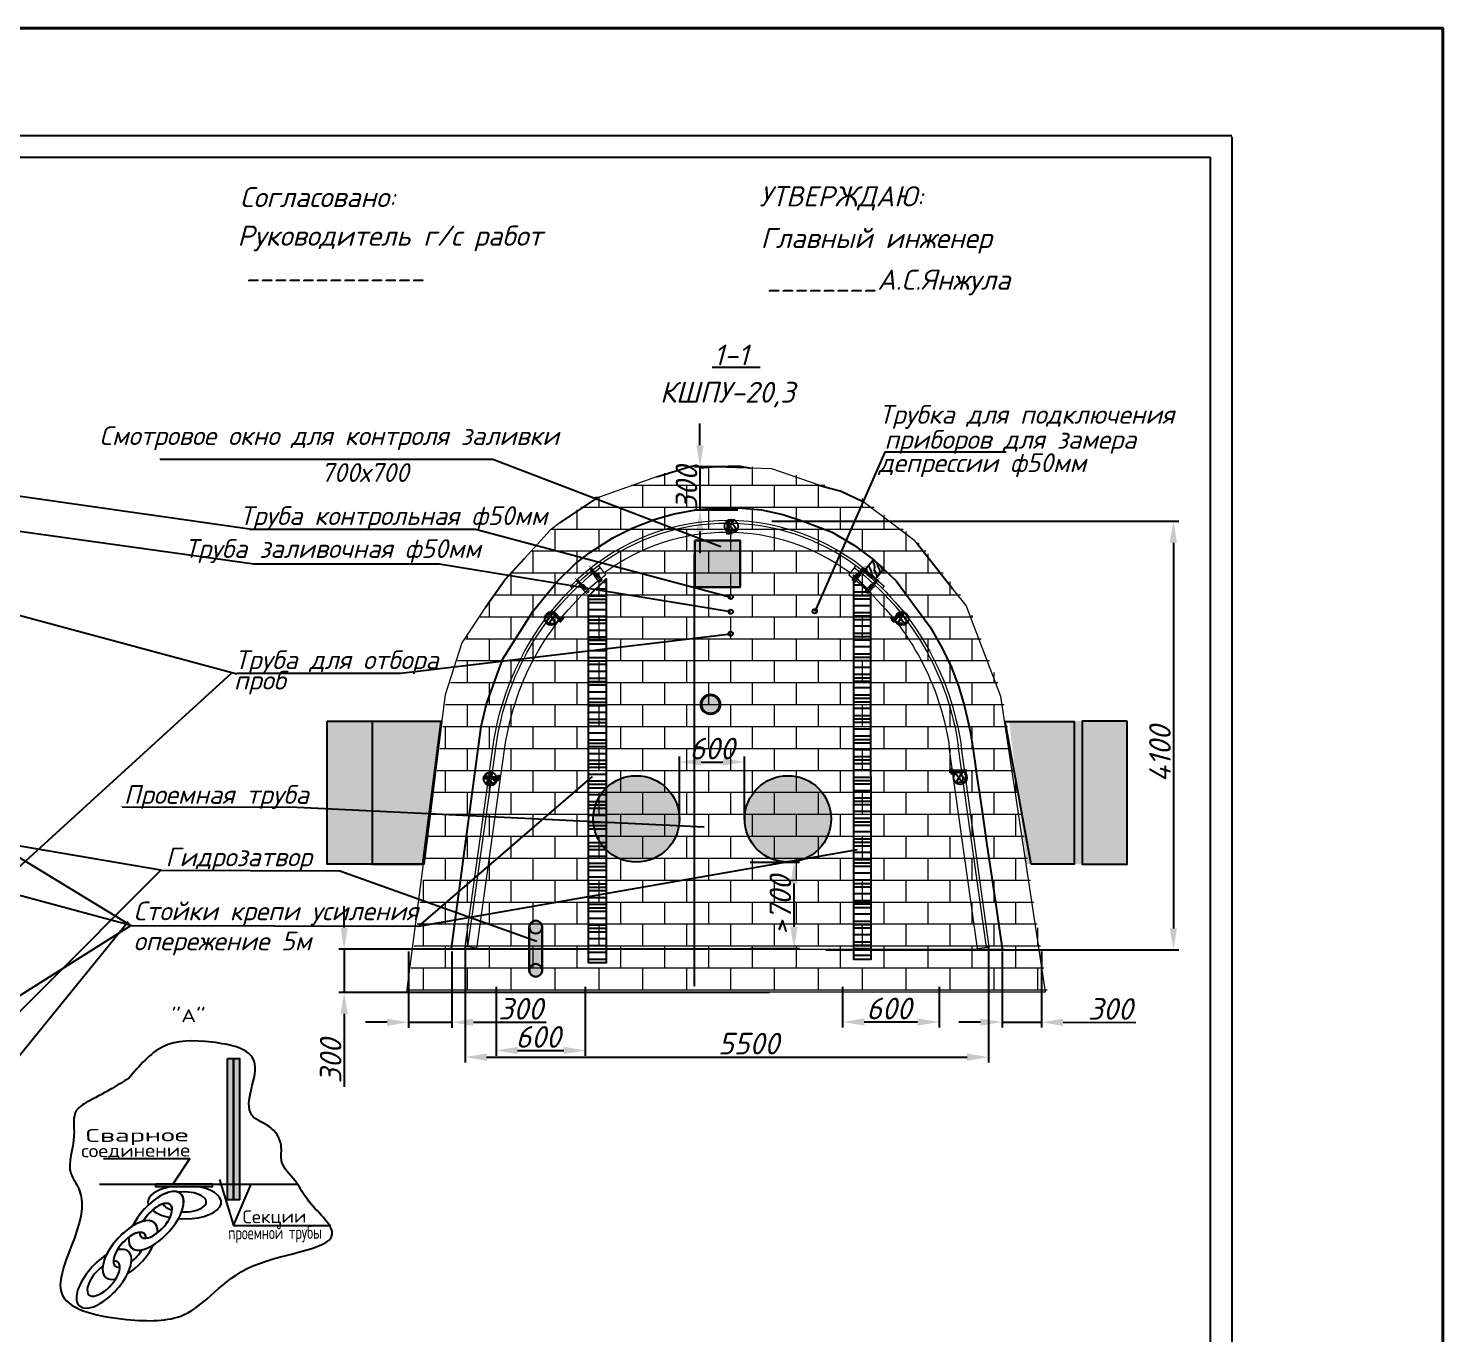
# Model space of a CAD drawing. Header units: millimetres. Extents: x 2479 to 6465, y 644 to 4399.
# Drawn here: x 3512.8 to 3840.3, y 824.3 to 1126.5 of the extents above; entities that cross this region are included whole.
import ezdxf
from ezdxf.enums import TextEntityAlignment as Align

# ---------------------------------------------------------------- set-up
doc = ezdxf.new("R2010")
doc.units = ezdxf.units.MM
doc.header["$PDMODE"] = 1
doc.linetypes.add('DASHDOT', pattern=[25.4, 12.7, -6.35, 0, -6.35])
doc.layers.add('Layer1', color=5, linetype='Continuous')
doc.layers.add('надписи', color=7, linetype='Continuous')
doc.layers.add('Основной', color=7, linetype='Continuous', lineweight=9)
doc.styles.add('3', font='complex')
doc.styles.add('3m', font='italict.shx', dxfattribs={"height": 3})
doc.styles.get("Standard").update_dxf_attribs({"font": 'isocpeui.ttf'})
doc.dimstyles.new('ISO-25$0', dxfattribs={"dimtxt": 2.5, "dimasz": 2.5, "dimexe": 1.25, "dimexo": 2, "dimgap": 3, "dimtad": 1, "dimjust": 2, "dimtih": 1, "dimtoh": 1, "dimdec": 3, "dimlfac": 0.1, "dimtxsty": '3m', "dimblk": 'NONE', "dimcen": 2.5, "dimdle": 2, "dimse1": 1, "dimse2": 1, "dimclrd": 256, "dimclrt": 5, "dimadec": 0, "dimazin": 0, "dimtm": 1e-09, "dimtfac": 1, "dimtdec": 3, "dimtmove": 0, "dimatfit": 3, "dimfxl": 0, "dimlwd": 0, "dimlwe": 0, "dimarcsym": 0})

# ---------------------------------------------------------------- blocks, each defined once
blk = doc.blocks.new('*D319')
at = {"color": 0, "linetype": 'Continuous', "lineweight": -2}
for p, q in [((3585.93, 918.33), (3585.93, 923.33)), ((3684.39, 913.33), (3584.68, 913.33)), ((3585.93, 913.33), (3585.93, 903.33)), ((3684.39, 903.33), (3584.68, 903.33)), ((3585.93, 898.33), (3585.93, 881.46))]:
    blk.add_line(p, q, dxfattribs=at)
at = {"color": 0, "linetype": 'Continuous', "lineweight": 40}
for points in [[(3585.1, 918.33), (3586.77, 918.33), (3585.93, 913.33)], [(3585.1, 898.33), (3586.77, 898.33), (3585.93, 903.33)]]:
    blk.add_solid(points, dxfattribs=at)
at = {"layer": 'Defpoints', "color": 0, "linetype": 'Continuous', "lineweight": 40}
for p in [(3685.01, 913.33), (3585.93, 903.33), (3685.01, 903.33)]:
    blk.add_point(p, dxfattribs=at)
at = {"color": 0, "linetype": 'Continuous', "lineweight": 18, "insert": (3582.81, 887.4), "char_height": 5, "attachment_point": 5, "rotation": 90}
blk.add_mtext('300', dxfattribs=at)
blk = doc.blocks.new('4566')
at = {"color": 7, "linetype": 'Continuous', "lineweight": 15}
for points in [[(2204.3, 8639.8), (2204.3, 8656.2, 0.418788)], [(2208.3, 8639.8), (2208.3, 8656.2, -0.418788)], [(2202, 8618.5), (2202, 8638, 0.307362)], [(2210.6, 8618.5), (2210.6, 8638, -0.3072)]]:
    blk.add_lwpolyline(points, format="xyb", dxfattribs=at)
at = {"color": 7, "linetype": 'DASHDOT', "lineweight": 15}
blk.add_lwpolyline([(2206.3, 8616), (2206.3, 8662.4, -0.399969)], format="xyb", dxfattribs=at)
at = {"color": 7, "linetype": 'Continuous', "lineweight": 15}
for points in [[(2202.8, 8640.5), (2202, 8638)], [(2206.3, 8618.5), (2202, 8618.5)], [(2202.8, 8636.1), (2202.8, 8632.3)], [(2203.8, 8636.5), (2205, 8636.7)], [(2203.8, 8631.9), (2206.2, 8631.9)], [(2204.4, 8631.9), (2204.4, 8629.3)], [(2204.4, 8629.3), (2206.2, 8629.3)], [(2204.4, 8629.3), (2205, 8628.7)], [(2204.8, 8636.1), (2204.8, 8632.3)], [(2205, 8631.9), (2205, 8628.7)], [(2205, 8628.7), (2206.2, 8628.7)], [(2206.3, 8629.3), (2206.3, 8629.3)], [(2206.3, 8628.7), (2206.3, 8628.7)], [(2206.3, 8618.5), (2210.6, 8618.5)], [(2208.8, 8631.9), (2206.4, 8631.9)], [(2208.1, 8629.3), (2206.4, 8629.3)], [(2207.6, 8628.7), (2206.4, 8628.7)], [(2208.8, 8636.5), (2207.6, 8636.7)], [(2207.6, 8631.9), (2207.6, 8628.7)], [(2208.1, 8629.3), (2207.6, 8628.7)], [(2207.8, 8636.1), (2207.8, 8632.3)], [(2208.1, 8631.9), (2208.1, 8629.3)], [(2209.7, 8640.5), (2210.6, 8638)], [(2209.7, 8636.1), (2209.7, 8632.3)]]:
    blk.add_lwpolyline(points, dxfattribs=at)
for centre, radius, start, end in [((2206.7, 8655), 2.62, 98.149, 153.8203), ((2205.9, 8655), 2.62, 26.1797, 81.851), ((2205.7, 8641.8), 5.29, 224.9447, 275.812), ((2205.7, 8643.9), 4.42, 230.4708, 278.6126), ((2203.8, 8635.1), 1.43, 48.5483, 132.3114), ((2203.8, 8633.3), 1.43, 227.6886, 311.4517), ((2206, 8634), 2.44, 84.4776, 121.676), ((2206, 8634.3), 2.44, 238.324, 275.5224), ((2206.9, 8643.9), 4.42, 261.3874, 309.5292), ((2206.8, 8641.8), 5.29, 264.188, 315.0553), ((2206.5, 8634), 2.44, 58.324, 95.5224), ((2206.5, 8634.3), 2.44, 264.4776, 301.676), ((2208.7, 8635.1), 1.43, 47.6886, 131.4517), ((2208.7, 8633.3), 1.43, 228.5483, 312.3114)]:
    blk.add_arc(centre, radius, start, end, dxfattribs=at)
blk = doc.blocks.new('rasklin')
at = {"color": 22, "linetype": 'Continuous'}
for p, q in [((-1.56, 0.8), (-0.89, 1.2)), ((-0.89, 1.2), (-0.18, 1.44)), ((-0.18, 1.44), (0.36, 2.21)), ((0.36, 2.21), (0.9, 2.6)), ((0.9, 2.6), (1.57, 2.69))]:
    blk.add_line(p, q, dxfattribs=at)
at = {"color": 7, "linetype": 'Continuous'}
blk.add_lwpolyline([(-1.58, 0), (-1.58, 3.19), (1.58, 3.19), (1.58, 0)], close=True, dxfattribs=at)
at = {"color": 22, "linetype": 'Continuous'}
for points in [[(-1.57, 2.74), (-1.44, 2.82), (-1.34, 3.06), (-0.91, 3), (-0.65, 3.19)], [(-1.57, 1.88), (-1.03, 2.33), (-0.22, 2.69), (0.48, 3.18)], [(-1.57, 0), (-1.09, 0.24), (-0.17, 0.33), (0.22, 0.84), (0.86, 1.17), (1.39, 1.36), (1.57, 1.63)], [(0.77, 0), (0.97, 0.16), (1.2, 0.27), (1.32, 0.47), (1.57, 0.58)]]:
    blk.add_lwpolyline(points, dxfattribs=at)
blk = doc.blocks.new('*D322')
at = {"color": 0, "linetype": 'Continuous', "lineweight": -2}
for p, q in [((3684.99, 1012.41), (3779.18, 1012.41)), ((3777.93, 1007.41), (3777.93, 918.15)), ((3697.42, 913.15), (3779.18, 913.15))]:
    blk.add_line(p, q, dxfattribs=at)
at = {"color": 0, "linetype": 'Continuous', "lineweight": 40}
for points in [[(3777.1, 1007.41), (3778.76, 1007.41), (3777.93, 1012.41)], [(3777.1, 918.15), (3778.76, 918.15), (3777.93, 913.15)]]:
    blk.add_solid(points, dxfattribs=at)
at = {"layer": 'Defpoints', "color": 0, "linetype": 'Continuous', "lineweight": 40}
for p in [(3684.37, 1012.41), (3696.79, 913.15), (3777.93, 913.15)]:
    blk.add_point(p, dxfattribs=at)
at = {"color": 0, "linetype": 'Continuous', "lineweight": 18, "insert": (3774.81, 958.52), "char_height": 5, "attachment_point": 5, "rotation": 90}
blk.add_mtext('4100', dxfattribs=at)
blk = doc.blocks.new('*D323')
at = {"color": 0, "linetype": 'Continuous', "lineweight": -2}
for p, q in [((3738.3, 912.81), (3738.25, 895.19)), ((3747.42, 912.78), (3747.37, 895.17)), ((3733.25, 896.45), (3728.25, 896.47)), ((3738.25, 896.44), (3747.37, 896.42)), ((3752.37, 896.4), (3769.25, 896.35))]:
    blk.add_line(p, q, dxfattribs=at)
at = {"color": 0, "linetype": 'Continuous', "lineweight": 40}
for points in [[(3733.25, 897.29), (3733.25, 895.62), (3738.25, 896.44)], [(3752.38, 897.23), (3752.37, 895.57), (3747.37, 896.42)]]:
    blk.add_solid(points, dxfattribs=at)
at = {"layer": 'Defpoints', "color": 0, "linetype": 'Continuous', "lineweight": 40}
for p in [(3738.3, 913.44), (3747.42, 913.41), (3747.37, 896.42)]:
    blk.add_point(p, dxfattribs=at)
at = {"color": 0, "linetype": 'Continuous', "lineweight": 18, "insert": (3763.32, 899.5), "char_height": 5, "attachment_point": 5, "rotation": 359.839}
blk.add_mtext('300', dxfattribs=at)
blk = doc.blocks.new('*D324')
at = {"color": 0, "linetype": 'Continuous', "lineweight": -2}
for p, q in [((3600.86, 912.81), (3600.86, 895.16)), ((3610.86, 912.81), (3610.86, 895.16)), ((3595.86, 896.41), (3590.86, 896.41)), ((3600.86, 896.41), (3610.86, 896.41)), ((3615.86, 896.41), (3632.73, 896.41))]:
    blk.add_line(p, q, dxfattribs=at)
at = {"color": 0, "linetype": 'Continuous', "lineweight": 40}
for points in [[(3595.86, 897.25), (3595.86, 895.58), (3600.86, 896.41)], [(3615.86, 897.25), (3615.86, 895.58), (3610.86, 896.41)]]:
    blk.add_solid(points, dxfattribs=at)
at = {"layer": 'Defpoints', "color": 0, "linetype": 'Continuous', "lineweight": 40}
for p in [(3600.86, 913.44), (3610.86, 913.44), (3610.86, 896.41)]:
    blk.add_point(p, dxfattribs=at)
at = {"color": 0, "linetype": 'Continuous', "lineweight": 18, "insert": (3626.79, 899.54), "char_height": 5, "attachment_point": 5}
blk.add_mtext('300', dxfattribs=at)
blk = doc.blocks.new('*D325')
at = {"color": 0, "linetype": 'Continuous', "lineweight": -2}
for p, q in [((3668.32, 1030), (3668.32, 1035)), ((3677.05, 1025), (3667.07, 1025)), ((3668.32, 1025), (3668.32, 1015)), ((3677.05, 1015), (3667.07, 1015)), ((3668.32, 1010), (3668.32, 1005))]:
    blk.add_line(p, q, dxfattribs=at)
at = {"color": 0, "linetype": 'Continuous', "lineweight": 40}
for points in [[(3667.48, 1030), (3669.15, 1030), (3668.32, 1025)], [(3667.48, 1010), (3669.15, 1010), (3668.32, 1015)]]:
    blk.add_solid(points, dxfattribs=at)
at = {"layer": 'Defpoints', "color": 0, "linetype": 'Continuous', "lineweight": 40}
for p in [(3677.68, 1025), (3668.32, 1015), (3677.68, 1015)]:
    blk.add_point(p, dxfattribs=at)
at = {"color": 0, "linetype": 'Continuous', "lineweight": 18, "insert": (3665.19, 1020), "char_height": 5, "attachment_point": 5, "rotation": 90}
blk.add_mtext('300', dxfattribs=at)
blk = doc.blocks.new('*D331')
at = {"color": 0, "linetype": 'Continuous', "lineweight": -2}
for p, q in [((3679.95, 933.51), (3691.34, 933.51)), ((3690.09, 918.51), (3690.09, 928.51)), ((3679.95, 913.51), (3691.34, 913.51))]:
    blk.add_line(p, q, dxfattribs=at)
at = {"color": 0, "linetype": 'Continuous', "lineweight": 40}
for points in [[(3689.26, 928.51), (3690.92, 928.51), (3690.09, 933.51)], [(3689.26, 918.51), (3690.92, 918.51), (3690.09, 913.51)]]:
    blk.add_solid(points, dxfattribs=at)
at = {"layer": 'Defpoints', "color": 0, "linetype": 'Continuous', "lineweight": 40}
for p in [(3679.32, 933.51), (3690.09, 933.51), (3679.32, 913.51)]:
    blk.add_point(p, dxfattribs=at)
at = {"color": 0, "linetype": 'Continuous', "lineweight": 18, "insert": (3686.93, 923.51), "char_height": 5, "attachment_point": 5, "rotation": 90}
blk.add_mtext('>700', dxfattribs=at)
blk = doc.blocks.new('*D335')
at = {"color": 0, "linetype": 'Continuous', "lineweight": -2}
for p, q in [((3613.92, 914.11), (3613.92, 887.09)), ((3735.14, 913.97), (3735.14, 887.09)), ((3618.92, 888.34), (3730.14, 888.34))]:
    blk.add_line(p, q, dxfattribs=at)
at = {"color": 0, "linetype": 'Continuous', "lineweight": 40}
for points in [[(3618.92, 889.18), (3618.92, 887.51), (3613.92, 888.34)], [(3730.14, 889.18), (3730.14, 887.51), (3735.14, 888.34)]]:
    blk.add_solid(points, dxfattribs=at)
at = {"layer": 'Defpoints', "color": 0, "linetype": 'Continuous', "lineweight": 40}
for p in [(3613.92, 914.74), (3735.14, 914.6), (3735.14, 888.34)]:
    blk.add_point(p, dxfattribs=at)
at = {"color": 0, "linetype": 'Continuous', "lineweight": 18, "insert": (3679.57, 891.47), "char_height": 5, "attachment_point": 5}
blk.add_mtext('5500', dxfattribs=at)
blk = doc.blocks.new('*D338')
at = {"color": 0, "linetype": 'Continuous', "lineweight": -2}
for p, q in [((3663.58, 943.38), (3663.58, 957.91)), ((3668.58, 956.66), (3673.61, 956.66)), ((3678.61, 943.38), (3678.61, 957.91))]:
    blk.add_line(p, q, dxfattribs=at)
at = {"color": 0, "linetype": 'Continuous', "lineweight": 40}
for points in [[(3668.58, 957.49), (3668.58, 955.83), (3663.58, 956.66)], [(3673.61, 957.49), (3673.61, 955.83), (3678.61, 956.66)]]:
    blk.add_solid(points, dxfattribs=at)
at = {"layer": 'Defpoints', "color": 0, "linetype": 'Continuous', "lineweight": 40}
for p in [(3678.61, 956.66), (3663.58, 942.76), (3678.61, 942.76)]:
    blk.add_point(p, dxfattribs=at)
at = {"color": 0, "linetype": 'Continuous', "lineweight": 18, "insert": (3671.1, 959.78), "char_height": 5, "attachment_point": 5}
blk.add_mtext('600', dxfattribs=at)
blk = doc.blocks.new('A$C27CA7641')
at = {"color": 7, "linetype": 'Continuous'}
for centre, major_axis, start_param, end_param in [((-12.07, 13.62), (8.48, 0), 7.294956, 11.5546), ((-3.08, 13.62), (8.48, 0), 5.720001, 9.98771), ((-3.08, 13.62), (8.48, 0), 12.003187, 14.696192), ((5.98, 13.62), (8.48, 0), 2.545521, 8.417475), ((5.98, 13.62), (8.48, 0), 5.715454, 8.417475), ((-12.1, 13.7), (5.04, 0), 7.440403, 11.372886), ((-12.1, 13.7), (5.04, 0), 5.089701, 6.753047), ((-3.11, 13.7), (5.04, 0), 5.82757, 9.89464), ((-12.07, 13.62), (8.48, 0), 5.271414, 6.885713), ((-3.11, 13.7), (5.04, 0), 12.110756, 14.539106), ((5.98, 13.62), (8.48, 0), 8.828706, 10.358136), ((5.94, 13.7), (5.04, 0), 2.685978, 8.266611), ((5.94, 13.7), (5.04, 0), 8.969163, 11.365873), ((5.94, 13.7), (5.04, 0), 5.804403, 8.266611), ((-3.08, 13.62), (8.48, 0), 10.436549, 11.559068), ((-3.11, 13.7), (5.04, 0), 10.630185, 11.383827)]:
    blk.add_ellipse(centre, major_axis=major_axis, ratio=0.456123, start_param=start_param, end_param=end_param, dxfattribs=at)
blk = doc.blocks.new('*D341')
at = {"color": 0, "linetype": 'Continuous', "lineweight": -2}
for p, q in [((3701.34, 904.59), (3701.34, 895.23)), ((3723.66, 904.59), (3723.66, 895.23)), ((3706.34, 896.48), (3718.66, 896.48))]:
    blk.add_line(p, q, dxfattribs=at)
at = {"color": 0, "linetype": 'Continuous', "lineweight": 40}
for points in [[(3706.34, 897.31), (3706.34, 895.64), (3701.34, 896.48)], [(3718.66, 897.31), (3718.66, 895.64), (3723.66, 896.48)]]:
    blk.add_solid(points, dxfattribs=at)
at = {"layer": 'Defpoints', "color": 0, "linetype": 'Continuous', "lineweight": 40}
for p in [(3701.34, 905.21), (3723.66, 905.21), (3723.66, 896.48)]:
    blk.add_point(p, dxfattribs=at)
at = {"color": 0, "linetype": 'Continuous', "lineweight": 18, "insert": (3712.06, 899.6), "char_height": 5, "attachment_point": 5}
blk.add_mtext('600', dxfattribs=at)
blk = doc.blocks.new('*D342')
at = {"color": 0, "linetype": 'Continuous', "lineweight": -2}
for p, q in [((3621.1, 904.59), (3621.1, 888.64)), ((3641.76, 904.59), (3641.76, 888.64)), ((3626.1, 889.89), (3636.76, 889.89))]:
    blk.add_line(p, q, dxfattribs=at)
at = {"color": 0, "linetype": 'Continuous', "lineweight": 40}
for points in [[(3626.1, 890.73), (3626.1, 889.06), (3621.1, 889.89)], [(3636.76, 890.73), (3636.76, 889.06), (3641.76, 889.89)]]:
    blk.add_solid(points, dxfattribs=at)
at = {"layer": 'Defpoints', "color": 0, "linetype": 'Continuous', "lineweight": 40}
for p in [(3621.1, 905.21), (3641.76, 905.21), (3641.76, 889.89)]:
    blk.add_point(p, dxfattribs=at)
at = {"color": 0, "linetype": 'Continuous', "lineweight": 18, "insert": (3630.86, 893.02), "char_height": 5, "attachment_point": 5}
blk.add_mtext('600', dxfattribs=at)

msp = doc.modelspace()

# ---------------------------------------------------------------- hatches: boundary and pattern name
at = {"lineweight": 18}
h = msp.add_hatch(dxfattribs=at)
h.set_pattern_fill('AR-B816', color=256, scale=0.025, style=0)
h.set_pattern_definition([(0, (713.787, -787.716), (0, 5.08), []), (90, (713.787, -787.716), (-5.08, 5.08), [5.08, -5.08])])
h.paths.add_polyline_path([(3600.79927, 903.79417), (3748.7355, 903.79417), (3738.41358, 972.13848), (3730.36545, 993.16897), (3718.53564, 1008.19819), (3705.70894, 1017.83367), (3685.42097, 1024.87177), (3668.90556, 1025.2907), (3663.30339, 1024.6466), (3642.92661, 1017.37988), (3634.04769, 1010.65054), (3622.42538, 997.76985), (3613.62047, 984.53302), (3609.76741, 972.53172)])
for color, points in [(7, [(3667.14252, 1007.95813), (3677.58371, 1007.95813), (3677.58371, 997.11806), (3667.14252, 997.11806)]), (254, [(3558.93036, 888.03158), (3560.30389, 888.03158), (3560.30561, 855.33616), (3558.93036, 855.33616)]), (254, [(3560.32831, 888.03158), (3561.66355, 888.03158), (3561.70808, 855.33616), (3560.32831, 855.33616)])]:
    msp.add_hatch(color=color).paths.add_polyline_path(points)
h = msp.add_hatch()
h.set_pattern_fill('CLAY', color=12, style=0)
h.set_pattern_definition([(0, (-246.642, -297.0733), (0, 4.7625), []), (0, (-246.642, -296.2795), (0, 4.7625), []), (0, (-246.642, -295.486), (0, 4.7625), []), (0, (-246.642, -293.8983), (0, 4.7625), [4.7625, -3.175])])
h.paths.add_polyline_path([(3646.55977, 999.06119), (3642.54003, 995.04538), (3642.49946, 910.15744), (3646.55975, 910.15744)])
h = msp.add_hatch()
h.set_pattern_fill('CLAY', color=12, style=0)
h.set_pattern_definition([(180, (7597.0787, -296.1944), (0, 4.7625), []), (180, (7597.0787, -295.4006), (0, 4.7625), []), (180, (7597.0787, -294.607), (0, 4.7625), []), (180, (7597.0787, -293.0194), (0, 4.7625), [4.7625, -3.175])])
h.paths.add_polyline_path([(3703.87687, 911.03633), (3707.93716, 911.03633), (3707.89659, 995.92426), (3703.87685, 999.94007)])
at = {"lineweight": 40}
h = msp.add_hatch(color=253, dxfattribs=at)
edge = h.paths.add_edge_path()
edge.add_arc((3670.75381, 970.00916), 2.19506, 0, 360)
h = msp.add_hatch(color=5)
edge = h.paths.add_edge_path()
edge.add_arc((3653.57842, 943.49369), 10, 0, 360)
h = msp.add_hatch(color=5)
edge = h.paths.add_edge_path()
edge.add_arc((3688.66519, 943.49369), 10, 0, 360)
at = {"layer": 'Layer1'}
h = msp.add_hatch(color=7, dxfattribs=at)
h.paths.add_polyline_path([(3631.7833, 918.43634, -1), (3628.7833, 918.43634), (3628.7833, 913.3323), (3631.7833, 913.3323)])
h.paths.add_polyline_path([(3631.7833, 918.43634, 1), (3628.7833, 918.43634, 1)])
h.paths.add_polyline_path([(3631.7833, 913.3323), (3628.7833, 913.3323), (3628.7833, 908.4363, -1), (3631.7833, 908.4363)])
h.paths.add_polyline_path([(3628.7833, 908.4363, 1), (3631.7833, 908.4363, 1)])
at = {"layer": 'надписи'}
for points in [[(3581.99575, 966.1307), (3608.48958, 966.1307), (3604.39804, 933.0255), (3581.99575, 933.0255)], [(3766.37075, 966.1307), (3739.87692, 966.1307), (3743.96846, 933.0255), (3766.37075, 933.0255)], [(3767.22014, 966.1307), (3756.77929, 966.1307), (3756.77929, 933.0255), (3767.22014, 933.0255)]]:
    msp.add_hatch(color=256, dxfattribs=at).paths.add_polyline_path(points)

# ---------------------------------------------------------------- linework, layer by layer
at = {"color": 7}
for p, q in [((3211.64843, 1101.67866), (3791.44567, 1101.67866)), ((3791.44567, 1101.42406), (3791.44567, 713.48725)), ((3231.64843, 1096.67866), (3786.44567, 1096.67866)), ((3786.44567, 1096.65833), (3786.44567, 719.17749))]:
    msp.add_line(p, q, dxfattribs=at)
at = {"color": 112, "lineweight": 50}
for p, q in [((3674.88115, 1012.67057), (3674.88115, 1009.47722)), ((3633.97967, 991.43652), (3636.09616, 989.57418)), ((3713.22991, 989.57418), (3712.80124, 989.1994)), ((3715.3464, 991.43652), (3713.22991, 989.57418)), ((3618.06848, 953.02405), (3621.76032, 953.02405)), ((3730.11436, 954.50784), (3725.99112, 954.50784))]:
    msp.add_line(p, q, dxfattribs=at)
for p, q in [((3536.52089, 918.8428), (3316.21569, 978.29896)), ((3536.52089, 918.8428), (3456.33835, 967.54088)), ((3603.2635, 918.68194), (3643.45424, 953.31496)), ((3603.2635, 918.68194), (3704.79185, 936.37346)), ((3535.89853, 919.68281), (3445.61206, 808.31853)), ((3448.17024, 863.01768), (3536.52089, 918.8428)), ((3536.52089, 918.8428), (3603.2635, 918.68194)), ((3560.2656, 888.03158), (3560.2656, 855.33616)), ((3530.24785, 864.88489), (3550.20602, 864.88489)), ((3550.20602, 864.88489), (3546.26606, 858.94639)), ((3529.3053, 858.92731), (3575.15578, 858.92731)), ((3557.08216, 860.01613), (3560.31552, 849.37177)), ((3560.31552, 849.37177), (3564.43647, 858.93903)), ((3560.31552, 849.37177), (3582.82224, 849.37177))]:
    msp.add_line(p, q)
at = {"lineweight": 13}
msp.add_line((3610.73659, 913.3323), (3738.8191, 913.3323), dxfattribs=at)
at = {"lineweight": 18}
for points in [[(3658.27753, 1022.70918), (3644.57608, 1017.823)], [(3678.51943, 1024.73015), (3674.45914, 1024.83314)], [(3695.91619, 1020.76976), (3684.9718, 1024.56648), (3680.00684, 1024.69242)], [(3718.60902, 1007.22901), (3718.08646, 1007.8929), (3706.01522, 1016.96088)], [(3635.87726, 1012.07231), (3633.59851, 1010.34525), (3627.67937, 1003.78522)], [(3618.68507, 992.51684), (3613.17129, 984.22773), (3609.31823, 972.22642), (3600.35009, 903.48888), (3748.28632, 903.48888), (3737.9644, 971.83318), (3729.91627, 992.86367), (3726.78646, 996.83995)]]:
    msp.add_lwpolyline(points, dxfattribs=at)
for points in [[(3639.53986, 1002.72092), (3639.77512, 1002.82308), (3642.98457, 1005.23502), (3648.14305, 1008.52873), (3652.64738, 1010.79277), (3657.74048, 1012.78389), (3662.317, 1014.09046), (3667.34084, 1015.05317), (3671.99922, 1015.50765), (3677.23142, 1015.50765), (3682.55272, 1015.02311), (3687.51499, 1013.96363), (3692.0108, 1012.5015), (3698.88375, 1009.85004), (3704.1176, 1006.77936), (3708.63116, 1003.42081), (3713.72477, 998.57231), (3717.56254, 993.39311), (3721.54851, 988.04561), (3724.38258, 982.98882), (3726.52083, 978.50951), (3728.23059, 974.01306), (3729.458, 969.79787), (3730.18656, 966.929), (3730.91398, 963.44571), (3731.52349, 959.8374), (3731.96082, 956.78351), (3732.37315, 953.88267), (3733.09193, 948.83171), (3733.61404, 945.21483), (3734.75507, 937.50604), (3736.32993, 926.7477), (3738.26097, 913.51172)], [(3610.81464, 913.51172), (3617.6831, 964.89036), (3618.89836, 970.12049), (3622.70783, 980.56203), (3629.6372, 991.50011), (3635.24605, 998.45741), (3639.8234, 1002.90234)]]:
    msp.add_lwpolyline(points)
at = {"linetype": 'Continuous'}
for points in [[(3675.38042, 1012.65777), (3676.91556, 1010.33866), (3674.5431, 1010.05987), (3676.15433, 1012.7338), (3674.50504, 1012.35361), (3676.35732, 1009.94581)], [(3634.13279, 991.25618), (3632.59765, 988.93708), (3634.97011, 988.65829), (3633.35888, 991.33222), (3635.00817, 990.95203), (3633.15589, 988.54423)], [(3714.87277, 991.25618), (3716.40791, 988.93708), (3714.03545, 988.65829), (3715.64669, 991.33222), (3713.99739, 990.95203), (3715.84967, 988.54423)], [(3619.55165, 954.1459), (3621.08679, 951.8268), (3618.71433, 951.54801), (3620.32556, 954.22194), (3618.67627, 953.84175), (3620.52855, 951.43395)], [(3728.38324, 954.4115), (3729.91838, 952.0924), (3727.54592, 951.81361), (3729.15716, 954.48754), (3727.50786, 954.10735), (3729.36014, 951.69955)]]:
    msp.add_lwpolyline(points, dxfattribs=at)
at = {"color": 112, "lineweight": 50}
for points in [[(3674.39609, 1009.70535), (3675.48355, 1009.70535), (3675.56822, 1009.77241)], [(3635.70629, 989.10126), (3636.59032, 990.13728), (3636.59032, 990.37405)], [(3713.61978, 989.10126), (3712.73575, 990.13728), (3712.73575, 990.37405)], [(3621.38379, 952.27957), (3621.59533, 953.50406), (3621.54399, 953.60621)], [(3726.79905, 953.76336), (3726.58751, 954.98785), (3726.63886, 955.09)]]:
    msp.add_lwpolyline(points, dxfattribs=at)
at = {"lineweight": 30}
msp.add_lwpolyline([(3667.14252, 1007.95813), (3677.58371, 1007.95813), (3677.58371, 997.11806), (3667.14252, 997.11806)], close=True, dxfattribs=at)
for points in [[(3558.93036, 888.03158), (3561.71122, 888.03158), (3561.71122, 855.33616), (3558.93036, 855.33616)], [(3558.93036, 888.03158), (3560.30389, 888.03158), (3560.30561, 855.33616), (3558.93036, 855.33616)], [(3542.36271, 858.99638), (3555.33904, 858.99638), (3555.33904, 858.31725), (3542.36271, 858.31725)]]:
    msp.add_lwpolyline(points, close=True)
at = {"linetype": 'Continuous'}
for centre in [(3675.57718, 1011.27166), (3633.93603, 989.87008), (3715.06954, 989.87008), (3619.74841, 952.7598), (3728.58001, 953.0254)]:
    msp.add_circle(centre, 1.55653, dxfattribs=at)
for centre, radius in [((3675.42545, 994.88092), 0.5), ((3675.42545, 991.4475), 0.5), ((3694.9069, 991.58374), 0.5), ((3675.42545, 986.37134), 0.5), ((3653.57842, 943.49369), 10), ((3688.66519, 943.49369), 10)]:
    msp.add_circle(centre, radius)
at = {"color": 252, "lineweight": 40}
msp.add_circle((3670.75381, 970.00916), 2.19506, dxfattribs=at)
msp.add_arc((3546.0792, 850.85566), 7.32418, 106.6776349, 126.496377)
at = {"color": 7, "linetype": 'Continuous'}
for centre, major_axis, start_param, end_param in [((3548.99071, 854.75501), (8.47501, 0), 8.252820225, 8.486968547), ((3548.99071, 854.75501), (8.47501, 0), 4.53975327, 7.455143043), ((3548.99071, 854.75501), (8.47501, 0), 2.601276775, 3.306221869), ((3548.9558, 854.82966), (5.04111, 0), 4.579662782, 8.129168005), ((3548.99071, 854.75501), (8.47501, 0), 3.641857742, 4.302609432), ((3548.9558, 854.82966), (5.04111, 0), 3.342769479, 4.114120331)]:
    msp.add_ellipse(centre, major_axis=major_axis, ratio=0.456122685, start_param=start_param, end_param=end_param, dxfattribs=at)
msp.add_spline([(3536.08364, 883.456), (3543.97542, 890.73903), (3555.37428, 891.78826), (3565.1233, 887.44143), (3564.56482, 874.92216), (3569.13895, 871.82778), (3571.39083, 867.32686), (3571.4612, 864.23248), (3574.58238, 859.73155), (3577.01896, 855.96442), (3583.14732, 848.02022), (3564.67335, 839.92613), (3548.77494, 828.68434), (3535.57626, 827.63511), (3520.72774, 833.18105), (3524.52361, 857.83273), (3522.67616, 861.40896), (3523.38386, 870.16797), (3523.98267, 876.04359), (3527.12734, 878.29785), (3532.19407, 881.11093), (3536.08364, 883.456)], degree=3)
at = {"layer": 'Layer1', "lineweight": 30}
for points in [[(3628.7833, 908.4363), (3628.7833, 918.43634)], [(3631.7833, 918.43634), (3631.7833, 908.4363)]]:
    msp.add_lwpolyline(points, dxfattribs=at)
for centre in [(3630.2833, 918.43634), (3630.2833, 908.4363)]:
    msp.add_circle(centre, 1.5, dxfattribs=at)
at = {"layer": 'надписи', "color": 1, "lineweight": 40}
msp.add_lwpolyline([(3192.36143, 1126.52964), (3840.27767, 1126.52964), (3840.27767, 644.23705), (3192.36143, 644.23705)], close=True, dxfattribs=at)
at = {"layer": 'надписи', "color": 0}
msp.add_lwpolyline([(3671.17699, 1048.05108), (3682.22885, 1048.05108)], dxfattribs=at)
at = {"layer": 'надписи'}
for points in [[(3564.03915, 1010.54353), (3372.36867, 1037.86811)], [(3739.23633, 1028.36938), (3711.13288, 1028.36938), (3694.90615, 991.52959)], [(3564.99991, 1002.44845), (3386.05729, 1027.37541)], [(3543.30098, 1026.79113), (3543.30098, 1026.79113), (3620.36902, 1026.79113), (3673.17634, 1006.55566)], [(3658.27753, 1022.70918), (3665.78885, 1025.01283), (3667.41494, 1025.37465), (3669.17014, 1024.72929)], [(3669.11932, 1024.84139), (3672.24609, 1025.07256)], [(3672.24609, 1025.07256), (3674.80752, 1025.19379), (3677.5955, 1025.19379), (3680.00684, 1024.69242)], [(3561.08918, 977.00986), (3406.92594, 1018.52386)], [(3695.91619, 1020.76976), (3698.30753, 1020.05657), (3701.04126, 1019.3865), (3706.01522, 1016.96088)], [(3635.87726, 1012.07231), (3644.57608, 1017.823), (3644.07669, 1017.823), (3644.57608, 1017.823)], [(3564.03915, 1010.54353), (3564.03915, 1010.54353), (3616.32642, 1010.54353), (3675.4392, 994.84995)], [(3718.60902, 1007.22901), (3718.90951, 1007.1445), (3718.60902, 1007.22901), (3726.78646, 996.83995)], [(3675.37942, 991.39974), (3607.9329, 1002.44845), (3564.99991, 1002.44845), (3564.99991, 1002.44845)], [(3618.68507, 992.51684), (3623.14121, 998.83419), (3623.14121, 998.83419), (3627.67937, 1003.78522)], [(3561.1302, 977.23653), (3561.1302, 977.23653), (3599.0793, 977.23653), (3675.42545, 986.37134)], [(3691.5536, 985.10737), (3691.5536, 985.10737)], [(3559.79661, 977.11981), (3405.25443, 836.25505)], [(3543.49165, 931.64012), (3405.86517, 955.04906)], [(3543.49165, 931.64012), (3401.6158, 789.46795)], [(3543.49165, 931.64012), (3543.49165, 931.64012), (3584.92857, 931.48319), (3630.56584, 915.19474)]]:
    msp.add_lwpolyline(points, dxfattribs=at)
at = {"layer": 'надписи', "color": 12}
msp.add_lwpolyline([(3666.97742, 1004.82747), (3666.97742, 904.805)], dxfattribs=at)
for points in [[(3642.54003, 995.04538), (3646.55977, 999.06119), (3646.55975, 910.15744), (3642.49946, 910.15744)], [(3707.89659, 995.92426), (3703.87685, 999.94007), (3703.87687, 911.03633), (3707.93716, 911.03633)]]:
    msp.add_lwpolyline(points, close=True, dxfattribs=at)
at = {"layer": 'надписи'}
for points in [[(3581.99575, 966.1307), (3608.48958, 966.1307), (3604.39804, 933.0255), (3581.99575, 933.0255)], [(3608.38949, 966.07302), (3592.42672, 966.07302), (3592.42672, 933.04635), (3604.16553, 933.04635), (3608.38949, 966.07302)], [(3738.96772, 966.07302), (3754.9305, 966.07302), (3754.9305, 933.04635), (3744.97714, 933.04635), (3738.96772, 966.07302)], [(3767.22014, 966.1307), (3756.77929, 966.1307), (3756.77929, 933.0255), (3767.22014, 933.0255)]]:
    msp.add_lwpolyline(points, close=True, dxfattribs=at)
at = {"layer": 'надписи', "elevation": 2}
msp.add_lwpolyline([(3534.57064, 946.27058), (3534.57064, 946.27058), (3575.08225, 946.20049), (3669.32233, 941.65281)], dxfattribs=at)
at = {"layer": 'Основной'}
for p, q in [((3644.80777, 1002.1864), (3646.47517, 1000.01215)), ((3704.42721, 1002.1864), (3702.75981, 1000.01215)), ((3638.34388, 997.28432), (3638.70374, 996.85613)), ((3710.98589, 997.39709), (3710.53125, 996.85613)), ((3613.92418, 913.96569), (3620.46108, 960.47812)), ((3614.55795, 913.87662), (3621.09485, 960.38905)), ((3616.62731, 913.51172), (3623.17441, 960.09679)), ((3732.59234, 913.51172), (3726.04523, 960.09679)), ((3734.67036, 913.81492), (3728.1248, 960.38905)), ((3735.30393, 913.90543), (3728.75857, 960.47812)), ((3616.57279, 913.59345), (3613.85946, 913.97478)), ((3732.55732, 913.51307), (3735.35602, 913.91287))]:
    msp.add_line(p, q, dxfattribs=at)
at = {"layer": 'Основной', "extrusion": (0, 0, -1)}
msp.add_line((3707.97453, 1000.0299), (3710.98589, 997.39709), dxfattribs=at)
at = {"layer": 'Основной'}
for radius, start, end in [(50.69057, 48.837, 135.6790869), (50.05057, 53.5172033, 126.4827967), (47.95057, 53.5610558, 126.4389442)]:
    msp.add_arc((3674.60982, 961.86801), radius, start, end, dxfattribs=at)
at = {"layer": 'Основной', "extrusion": (0, 0, -1)}
for centre, radius, start, end in [((-3683.58076, 951.60723), 63.74, 8, 52.516), ((-3665.63888, 951.60723), 63.74, 127.484, 172), ((-3683.58076, 951.60723), 63.1, 8, 52.516), ((-3683.58076, 951.60723), 61, 8, 52.516), ((-3665.63888, 951.60723), 61, 127.484, 172), ((-3665.63888, 951.60723), 63.1, 127.484, 172)]:
    msp.add_arc(centre, radius, start, end, dxfattribs=at)

# ---------------------------------------------------------------- block references
at = {"lineweight": 50, "yscale": 0.09999999999854481, "zscale": 0.1}
for p, xscale, rotation in [((3997.23891, 181.46446), 0.09999999999924995, 37.65990431944638), ((3351.99608, 181.46446), -0.09999999999924994, 322.3400956805536), ((4057.66224, 209.24154), 0.09999999999888083, 42.18749879434411)]:
    msp.add_blockref('4566', p, dxfattribs=dict(at, xscale=xscale, rotation=rotation))
at = {"color": 5, "linetype": 'Continuous', "lineweight": 50, "xscale": -1.0024956613979, "yscale": 1.002495661392459, "zscale": 1.002495661402612, "rotation": 320.1557277295255}
msp.add_blockref('rasklin', (3707.64806, 1000.00358), dxfattribs=at)
at = {"xscale": -0.09999999999888083, "yscale": 0.09999999999854481, "zscale": 0.1, "rotation": 317.8125012056559}
msp.add_blockref('4566', (3291.57275, 209.24154), dxfattribs=at)
at = {"rotation": 47.93282860227602}
msp.add_blockref('A$C27CA7641', (3548.5251, 836.86471), dxfattribs=at)

# ---------------------------------------------------------------- texts
at = {"color": 7}
for s, p in [('1-1', (3671.46434, 1048.50129)), ('КШПУ-20,3', (3659.04218, 1039.86614))]:
    msp.add_text(s, height=4.8, dxfattribs=at).set_placement(p)
at = {"color": 7, "linetype": 'Continuous', "style": '3', "width": 1.256486}
msp.add_text('"А"', height=3, dxfattribs=at).set_placement((3545.98351, 896.42637), (3553.88142, 896.42637), align=Align.FIT)
at = {"color": 7, "linetype": 'Continuous', "style": '3'}
for s, rotation, width, p, p2 in [('Сварное ', 0.4399489, 1.293573, (3526.08035, 868.68371), (3553.0598, 868.89088)), (' соединение', 0.4327438, 0.941207, (3522.84597, 865.13711), (3550.27464, 865.34428)), ('Секции ', 0.7067901, 0.85189, (3562.44091, 849.86426), (3579.23403, 850.07143)), ('проемной трубы', 0.5478308, 0.530318, (3559.1183, 846.10102), (3580.78457, 846.30818))]:
    msp.add_text(s, height=3, rotation=rotation, dxfattribs=dict(at, width=width)).set_placement(p, p2, align=Align.FIT)
at = {"layer": 'надписи'}
for s, height, p in [('Согласовано:', 4.6702519, (3561.81266, 1085.12074)), ('УТВЕРЖДАЮ:', 4.670252, (3682.08513, 1085.29403)), ('Руководитель г/с работ', 4.6702519, (3561.24303, 1076.1765)), ('Главный инженер ', 4.6702519, (3682.3611, 1075.64218)), ('_____________', 4.6702519, (3563.39771, 1068.39275)), ('________А.С.Янжула', 4.6702519, (3683.9497, 1065.99032))]:
    msp.add_text(s, height=height, dxfattribs=at).set_placement(p)
at = {"layer": 'надписи', "color": 5}
for s, height, p in [('Трубка для подключения ', 4.3407152, (3709.76845, 1034.97648)), ('Смотровое окно для контроля заливки ', 4.3407152, (3529.26245, 1030.04568)), ('приборов для замера ', 4.3407152, (3711.02277, 1029.18269)), ('700х700', 4.340715, (3580.4949, 1021.51262)), ('депрессии ф50мм ', 4.3407152, (3709.66694, 1023.78239)), ('Труба контрольная ф50мм', 4.3407152, (3561.7454, 1011.53246)), ('Труба заливочная ф50мм', 4.3407152, (3548.99138, 1003.90901)), ('Труба для отбора', 4.3407152, (3560.62849, 978.17885)), ('проб', 4.340715, (3560.40264, 973.44113)), ('Проемная труба', 4.3407152, (3534.93276, 946.98)), ('Гидрозатвор', 4.3407152, (3544.56083, 932.52664)), ('Стойки крепи усиления  ', 4.3407152, (3537.18683, 920.01877)), ('опережение 5м', 4.3407152, (3537.18683, 913.06938))]:
    msp.add_text(s, height=height, dxfattribs=at).set_placement(p)

# ---------------------------------------------------------------- dimensions: what is measured, and where the dimension line sits
at = {"color": 172, "linetype": 'Continuous', "lineweight": 18}
for base, p1, p2, angle, text, picture, middle, dimtype in [((3668.31705, 1015.00149), (3677.67572, 1025.00149), (3677.67572, 1015.00149), 90, '300', '*D325', (3668.31705, 1020.00149), 160), ((3777.93041, 913.14903), (3684.36941, 1012.41108), (3696.7934, 913.14903), 90, '4100', '*D322', (3777.93041, 958.51972), 160), ((3585.93428, 903.33229), (3685.01059, 913.33229), (3685.01059, 903.33229), 90, '300', '*D319', (3585.93428, 887.39668), 160), ((3641.76145, 889.89405), (3621.10098, 905.21316), (3641.76145, 905.21316), 0, '600', '*D342', (3630.8552, 889.89405), 161), ((3723.65714, 896.47616), (3701.34209, 905.21316), (3723.65714, 905.21316), 0, '600', '*D341', (3712.0557, 896.47616), 161)]:
    dim = msp.add_linear_dim(base=base, p1=p1, p2=p2, angle=angle, text=text, dimstyle='ISO-25$0', override={"dimtxt": 5, "dimasz": 5, "dimexo": 0.625, "dimgap": 0.625, "dimjust": 0, "dimtih": 0, "dimtoh": 0, "dimdec": 2, "dimlfac": 50, "dimpost": '', "dimtxsty": 'Standard', "dimdle": 0, "dimse1": 0, "dimse2": 0, "dimclrd": 0, "dimclrt": 0, "dimtm": 0, "dimtdec": 2, "dimlwd": 65534, "dimlwe": 65534}, dxfattribs=at)
    dim.commit()
    dim.dimension.update_dxf_attribs({"geometry": picture, "text_midpoint": middle, "dimtype": dimtype})
for p1, p2, distance, text, picture, middle in [((3663.58495, 942.75625), (3678.61484, 942.75625), 13.90227, '600', '*D338', (3671.0999, 959.78352)), ((3679.32287, 913.50705), (3679.32287, 933.50705), -10.76664, '>700', '*D331', (3686.93231, 923.50705)), ((3600.8591, 913.43557), (3610.8591, 913.43557), -17.0231, '300', '*D324', (3626.7947, 899.53748)), ((3738.29928, 913.43557), (3747.42229, 913.40994), -16.99493, '300', '*D323', (3763.31886, 899.49528))]:
    dim = msp.add_aligned_dim(p1=p1, p2=p2, distance=distance, text=text, dimstyle='ISO-25$0', override={"dimtxt": 5, "dimasz": 5, "dimexo": 0.625, "dimgap": 0.625, "dimjust": 0, "dimtih": 0, "dimtoh": 0, "dimdec": 2, "dimlfac": 50, "dimpost": '', "dimtxsty": 'Standard', "dimdle": 0, "dimse1": 0, "dimse2": 0, "dimclrd": 0, "dimclrt": 0, "dimtm": 0, "dimtdec": 2, "dimlwd": 65534, "dimlwe": 65534}, dxfattribs=at)
    dim.commit()
    dim.dimension.update_dxf_attribs({"geometry": picture, "text_midpoint": middle})
dim = msp.add_linear_dim(base=(3735.14061, 888.34196), p1=(3613.91683, 914.73676), p2=(3735.14061, 914.59958), text='5500', dimstyle='ISO-25$0', override={"dimtxt": 5, "dimasz": 5, "dimexo": 0.625, "dimgap": 0.625, "dimjust": 0, "dimtih": 0, "dimtoh": 0, "dimdec": 2, "dimlfac": 50, "dimpost": '', "dimtxsty": 'Standard', "dimdle": 0, "dimse1": 0, "dimse2": 0, "dimclrd": 0, "dimclrt": 0, "dimtm": 0, "dimtdec": 2, "dimlwd": 65534, "dimlwe": 65534}, dxfattribs=at)
dim.commit()
dim.dimension.update_dxf_attribs({"geometry": '*D335', "text_midpoint": (3679.57117, 888.34196), "dimtype": 160})

doc.saveas('drawing.dxf')
